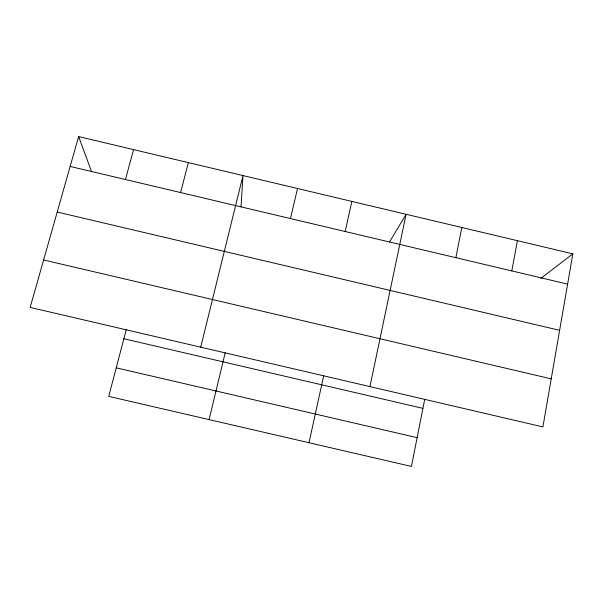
<?xml version="1.0" encoding="UTF-8"?>
<svg xmlns="http://www.w3.org/2000/svg" width="603" height="603" viewBox="0 0 603 603"><rect width="100%" height="100%" fill="white"/><g stroke="black" fill="none" stroke-linecap="round" stroke-linejoin="round"><path stroke-width="0.9" d="M241.027 206.784L242.994 175.579L200.724 347.17M572.85 253.848L542.911 426.916L30.15 307.417L78.631 136.572L572.85 253.848L540.868 278.375M511.811 270.92L517.412 240.695M424.723 399.314L411.434 466.428L108.728 396.382L126.223 329.751M455.868 257.685L461.83 227.504M369.948 386.606L406.098 214.284L389.568 241.924M308.992 442.723L323.705 375.767M345.195 231.507L351.866 201.41M290.465 218.565L297.498 188.513M209.098 419.605L225.19 352.815M180.591 192.568L188.347 162.606M125.447 179.528L133.557 149.612M123.864 338.743L422.929 408.374M116.228 367.822L417.125 437.665M43.612 259.968L551.225 378.857M57.217 212.045L559.622 330.323M70.152 166.443L567.611 284.119M78.631 136.572L91.641 171.923"/></g></svg>
